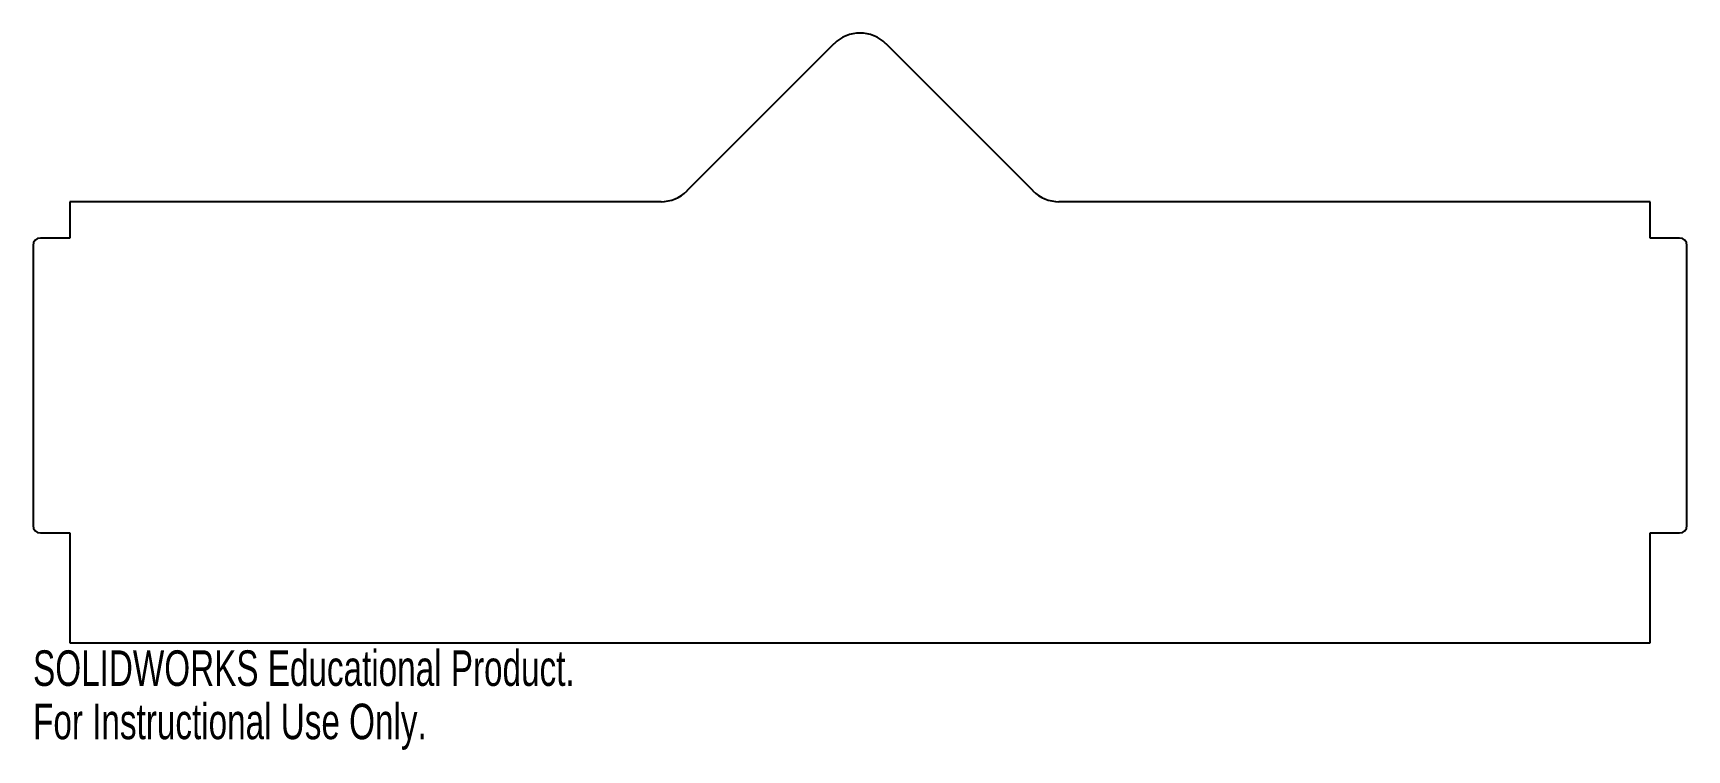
# Model space of a CAD drawing. Header units: millimetres. Extents: x -5 to 220, y -15 to 83.
import ezdxf

# ---------------------------------------------------------------- set-up
doc = ezdxf.new("R2010")
doc.units = ezdxf.units.MM
doc.styles.add('SLDTEXTSTYLE0', font='TXT', dxfattribs={"width": 0.7})

msp = doc.modelspace()

# ---------------------------------------------------------------- linework, layer by layer
at = {"color": 7, "linetype": 'Continuous', "lineweight": 25}
for p, q in [((103.96, 81.46), (83.96, 61.46)), ((131.04, 61.46), (111.04, 81.46)), ((0, 60), (0, 55.05)), ((80.43, 60), (0, 60)), ((215, 60), (134.57, 60)), ((215, 55.05), (215, 60)), ((-5, 54.05), (-5, 15.95)), ((0, 55.05), (-4, 55.05)), ((219, 55.05), (215, 55.05)), ((220, 15.95), (220, 54.05)), ((-4, 14.95), (0, 14.95)), ((0, 14.95), (0, 0)), ((215, 14.95), (219, 14.95)), ((215, 0), (215, 14.95)), ((0, 0), (215, 0))]:
    msp.add_line(p, q, dxfattribs=at)
for centre, radius, start, end in [((107.5, 77.93), 5, 45, 135), ((80.43, 65), 5, 270, 315), ((134.57, 65), 5, 225, 270), ((-4, 54.05), 1, 90, 180), ((219, 54.05), 1, 0, 90), ((-4, 15.95), 1, 180, 270), ((219, 15.95), 1, 270, 0)]:
    msp.add_arc(centre, radius, start, end, dxfattribs=at)

# ---------------------------------------------------------------- texts
at = {"color": 7, "linetype": 'Continuous', "char_height": 4.8336, "attachment_point": 1, "style": 'SLDTEXTSTYLE0'}
for s, insert in [('SOLIDWORKS Educational Product.', (-5, -1.02)), ('For Instructional Use Only.', (-5, -8.27))]:
    msp.add_mtext(s, dxfattribs=dict(at, insert=insert))

doc.saveas('drawing.dxf')
